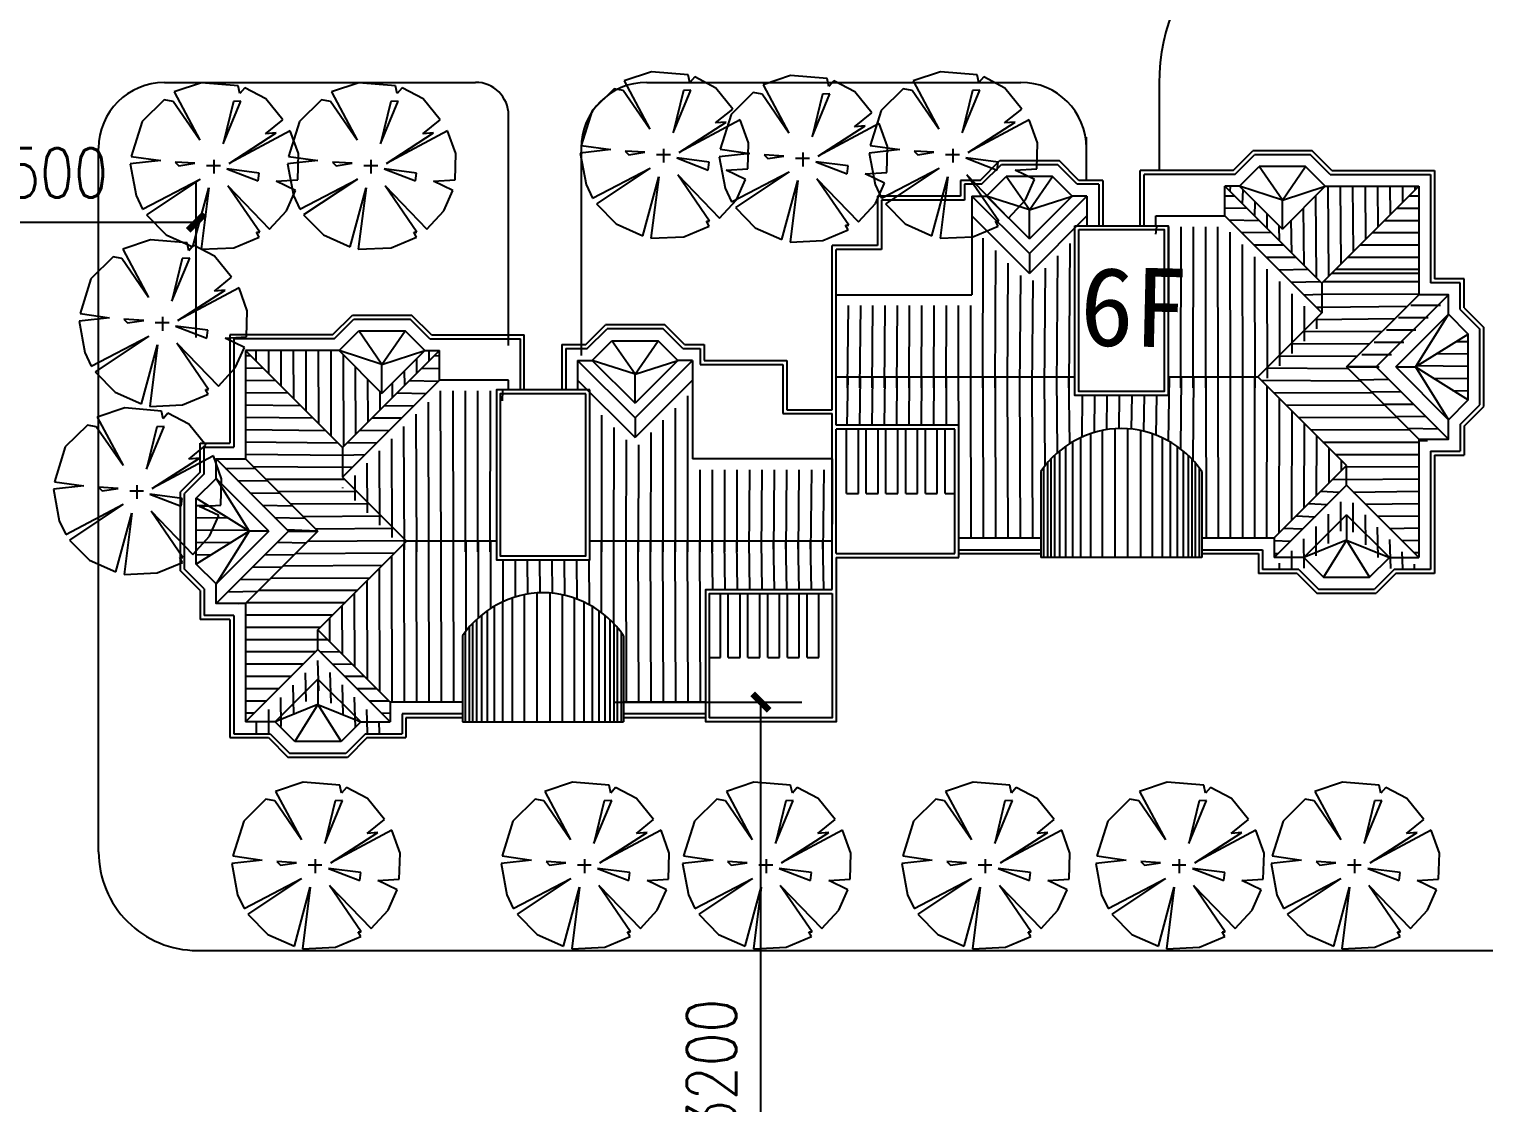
# Model space of a CAD drawing. Extents: x 225694 to 1397201, y -46174 to 794826.
# Drawn here: x 435818 to 480086, y 588944 to 621625 of the extents above; entities that cross this region are included whole.
import ezdxf
from ezdxf.enums import TextEntityAlignment as Align

# ---------------------------------------------------------------- set-up
doc = ezdxf.new("R2010")
doc.units = 0
doc.header["$LTSCALE"] = 0.5
doc.header["$MEASUREMENT"] = 0
for name, color, linetype in [('1', 4, 'Continuous'), ('KJ', 8, 'Continuous'), ('PUB_DIM', 3, 'Continuous'), ('ZJ', 7, 'Continuous'), ('屋顶', 135, 'Continuous'), ('树', 124, 'Continuous'), ('路', 40, 'Continuous')]:
    doc.layers.add(name, color=color, linetype=linetype)
doc.styles.add('DIM_FONT', font='SIMPLEX.shx', dxfattribs={"width": 0.8})
doc.styles.add('等线体', font='')
doc.styles.get('等线体').set_extended_font_data('黑体')
doc.dimstyles.new('DIMN500', dxfattribs={"dimscale": 5, "dimtxt": 300, "dimasz": 100, "dimexe": 250, "dimexo": 300, "dimgap": 150, "dimtad": 1, "dimdec": 0, "dimzin": 0, "dimdsep": 46, "dimtxsty": 'DIM_FONT', "dimcen": 0.09, "dimclrt": 7, "dimazin": 2, "dimtfac": 1, "dimtdec": 0, "dimtix": 1, "dimtmove": 2, "dimatfit": 3, "dimfxl": 1, "dimtolj": 1, "dimtzin": 0, "dimarcsym": 0})
pattern_1 = [(90, (-602076885.0560503, -431117197.8536263), (-375, 5.551115123125783e-14), [])]
pattern_2 = [(180, (-602079885.05605, -431117197.853626), (-5.551115123125783e-14, -375), [])]
pattern_3 = [(180, (-602076885.05605, -431116867.853626), (-5.551115123125783e-14, -375), [])]

# ---------------------------------------------------------------- blocks, each defined once
blk = doc.blocks.new('棕榈')
at = {"layer": '树', "color": 64, "linetype": 'Continuous'}
for p, q in [((-172.0380634261528, 1067.073194705816), (-553.1685424011375, 939.9776280907172)), ((336.1359085405129, 1024.708005834123), (-172.0380634261528, 1067.073194705816)), ((359.956563476444, 916.1472093504053), (336.1359085405129, 1024.708005834123)), ((-688.1522537047713, 831.4168316070281), (-995.1740284346597, 529.5648608961928)), ((-566.4022395877546, 807.5864128666872), (-688.1522537047713, 831.4168316070281)), ((-195.8587183620839, 270.0780790570716), (-566.4022395877546, 807.5864128666872)), ((-553.1685424011375, 939.9776280907172), (-195.8587183620839, 270.0780790570716)), ((127.0434929917392, 219.7694172719275), (373.1902606630902, 812.8820614756478)), ((269.9674226073839, 807.5864128666872), (127.0434929917392, 219.7694172719275)), ((373.1902606630902, 812.8820614756478), (269.9674226073839, 807.5864128666872)), ((426.1250494096166, 995.5819384848219), (359.956563476444, 916.1472093504053)), ((717.2663875154976, 842.0081288249276), (426.1250494096166, 995.5819384848219)), ((952.8261974375346, 550.7474553320353), (717.2663875154976, 842.0081288249276)), ((-995.1740284346597, 529.5648608961928), (-1146.038176362228, 45.01301317618345)), ((714.6196480781655, 357.4562811049182), (952.8261974375346, 550.7474553320353)), ((1056.04903549327, 402.4692942811234), (209.0924155487883, -50.30866178512224)), ((209.0924155487883, -50.30866178512224), (862.8370565684309, 370.6954026273306)), ((862.8370565684309, 370.6954026273306), (714.6196480781655, 357.4562811049182)), ((1169.858831298319, 84.73037774340628), (1056.04903549327, 402.4692942811234)), ((-1146.038176362228, 45.01301317618345), (-738.4403030139802, -10.59129721792124)), ((0, -192.0762816722199), (0, 0)), ((1159.27187354902, -278.0215519704725), (1169.858831298319, 84.73037774340628)), ((-738.4403030139802, -10.59129721792124), (-1159.271873548845, -58.25213469857408)), ((-1159.271873548845, -58.25213469857408), (-1079.869690429099, -495.1431449379088)), ((-537.2881057771738, -31.77389165376371), (-487.0000564679649, -82.08255343890778)), ((-264.6739437325305, -47.66083748065284), (-537.2881057771738, -31.77389165376371)), ((-487.0000564679649, -82.08255343890778), (-264.6739437325305, -47.66083748065284)), ((88.20806569360138, -83.51548518850177), (-103.2228380556771, -83.51548518850177)), ((177.3315423009481, -127.0955666150694), (611.3968100224592, -293.9084977973835)), ((624.6305072091054, -185.3477013136653), (177.3315423009481, -127.0955666150694)), ((611.3968100224592, -293.9084977973835), (624.6305072091054, -185.3477013136653)), ((-989.8805495599954, -683.1386705560653), (-193.2119789247372, -267.4302547525731)), ((-193.2119789247372, -267.4302547525731), (-936.9457608134398, -762.5733996904819)), ((-293.7880775431404, -1204.760058538799), (-73.24303998325195, -388.0152802034281)), ((-73.24303998325195, -388.0152802034281), (-179.9782817381201, -1239.181774497061)), ((632.5707255210582, -1003.525411398252), (193.2119789248682, -362.7519297138497)), ((193.2119789248682, -362.7519297138497), (770.2011762620386, -961.1602225265597)), ((862.8370565684309, -296.5563221018529), (1159.27187354902, -278.0215519704725)), ((1130.15773973841, -423.6518887169223), (862.8370565684309, -296.5563221018529)), ((-1079.869690429099, -495.1431449379088), (-989.8805495599954, -683.1386705560653)), ((1003.114246746743, -706.969089296399), (1130.15773973841, -423.6518887169223)), ((-936.9457608134398, -762.5733996904819), (-661.6848593314935, -1040.594951660983)), ((770.2011762620386, -961.1602225265597), (1003.114246746743, -706.969089296399)), ((627.277246646423, -1072.368843314747), (590.2228945238166, -1003.525411398252)), ((590.2228945238166, -1003.525411398252), (632.5707255210582, -1003.525411398252)), ((-661.6848593314935, -1040.594951660983), (-293.7880775431404, -1204.760058538799)), ((275.2609014820046, -1217.999180061219), (627.277246646423, -1072.368843314747)), ((-179.9782817381201, -1239.181774497061), (275.2609014820046, -1217.999180061219))]:
    blk.add_line(p, q, dxfattribs=at)
blk = doc.blocks.new('_ArchTick')
at = {"color": 0, "linetype": 'ByBlock'}
blk.add_lwpolyline([(-0.5, -0.5, 0.4, 0.4, 0), (0.5, 0.5, 0.4, 0.4, 0)], format="xyseb", dxfattribs=at)
blk = doc.blocks.new('*U88')
at = {"color": 0, "lineweight": -2}
for p, q in [((453600.8668120744, 601140.9472295046), (459334.5726225361, 601140.9472295046)), ((458084.5726225361, 577940.9472295046), (458084.5726225361, 601140.9472295046)), ((458084.5726225361, 577940.9472295046), (458084.5726225361, 601140.9472295046)), ((453600.8668120744, 577940.9472295046), (459334.5726225361, 577940.9472295046))]:
    blk.add_line(p, q, dxfattribs=at)
at = {"layer": 'DEFPOINTS', "color": 0}
for p in [(452100.8668120744, 601140.9472295046), (452100.8668120744, 577940.9472295046)]:
    blk.add_point(p, dxfattribs=at)
at = {"color": 0, "lineweight": -2, "xscale": 500, "yscale": 500, "zscale": 500}
for p, rotation in [((458084.5726225361, 601140.9472295046), 90), ((458084.5726225361, 577940.9472295046), 270)]:
    blk.add_blockref('_ArchTick', p, dxfattribs=dict(at, rotation=rotation))
at = {"color": 7, "insert": (456584.5726225361, 589540.9472295046), "char_height": 1500, "width": 1e-09, "attachment_point": 5, "rotation": 90, "style": 'DIM_FONT'}
blk.add_mtext('\\A1;23200', dxfattribs=at)
blk = doc.blocks.new('*U100')
at = {"color": 0, "lineweight": -2}
for p, q in [((430375.0487759029, 612238.3782737639), (430375.0487759029, 616998.9438938848)), ((440905.9976617098, 612238.3782737639), (440905.9976617098, 616998.9438938848)), ((430375.0487759029, 615748.9438938848), (440905.9976617098, 615748.9438938848)), ((430375.0487759029, 615748.9438938848), (440905.9976617098, 615748.9438938848))]:
    blk.add_line(p, q, dxfattribs=at)
at = {"layer": 'DEFPOINTS', "color": 0}
for p in [(430375.0487759029, 610738.3782737639), (440905.9976617098, 610738.3782737639)]:
    blk.add_point(p, dxfattribs=at)
at = {"color": 0, "lineweight": -2, "xscale": 500, "yscale": 500, "zscale": 500, "rotation": 180}
blk.add_blockref('_ArchTick', (430375.0487759029, 615748.9438938848), dxfattribs=at)
at = {"color": 0, "lineweight": -2, "xscale": 500, "yscale": 500, "zscale": 500}
blk.add_blockref('_ArchTick', (440905.9976617098, 615748.9438938848), dxfattribs=at)
at = {"color": 7, "insert": (435640.5232188064, 617248.9438938848), "char_height": 1500, "width": 1e-09, "attachment_point": 5, "style": 'DIM_FONT'}
blk.add_mtext('10500', dxfattribs=at)

msp = doc.modelspace()

# ---------------------------------------------------------------- hatches: boundary and pattern name
at = {"layer": '1'}
h = msp.add_hatch(dxfattribs=at)
h.set_pattern_fill('LINE', scale=150000, style=0)
h.set_pattern_definition([(0, (-602657814.9801215, -431217065.2515271), (0, 18750), [])])
h.paths.add_polyline_path([(475905.9977232218, 611340.9472484589), (478105.9977111816, 613540.9472364187), (478105.9977111816, 616652.4937000275), (477908.347386241, 616643.2968934774), (475155.9977165461, 613890.9472238421), (475155.9977165461, 612990.947239399), (473205.9976531267, 611040.9472340941), (475905.9977231026, 608340.9472221732), (475905.9977231026, 607740.9472520351), (478105.9977111816, 605540.9472637773), (478105.9977111816, 609140.9472603202)])
h.paths.add_polyline_path([(445355.9976980686, 607990.9472346902), (445355.9976980686, 608890.947219193), (442405.9977035522, 611840.9472138286), (442405.9977035522, 608540.94723171), (444605.9976915121, 606340.9472436905), (442405.9977035522, 604140.9472556114), (442405.9977035522, 600540.9472591877), (444605.9976916313, 602740.947247386), (444605.9976916313, 603340.9472177029), (447305.9976452589, 606040.947229445)])
h.paths.add_polyline_path([(471606.8944460154, 612777.7650105953), (477985.00149405, 612636.9631054997), (478062.6595054865, 616154.7500959039), (471684.5524574518, 616295.5520009995)], flags=9)
at = {"layer": 'KJ'}
h = msp.add_hatch(dxfattribs=at)
h.set_pattern_fill('ANSI31', scale=3000, angle=45, style=0)
h.set_pattern_definition([(90, (-602079885.0560504, -431117197.8536263), (-375, 5.551115123125783e-14), [])])
h.paths.add_polyline_path([(472205.9977219297, 616840.9472185351), (475155.9977165283, 613890.9472239368), (478105.9977111265, 616840.9472185349), (475259.5510079383, 616840.9472185349), (473955.9976595312, 615537.3938701279), (472652.444311124, 616840.947218535)])
h.paths.add_polyline_path([(442405.9977034897, 611840.9472138784), (445355.9976980881, 608890.9472192801), (448305.9976926865, 611840.9472138784), (447859.5511034922, 611840.9472138784), (446555.9976386697, 610537.3938654712), (445252.4442902625, 611840.9472138784)])
h = msp.add_hatch(dxfattribs=at)
h.set_pattern_fill('ANSI31', scale=3000, angle=135, style=0)
h.set_pattern_definition(pattern_2)
h.paths.add_polyline_path([(473205.997653012, 611040.9472340881), (475905.9977230475, 608340.9472222603), (475905.9977230475, 607740.9472519696), (478105.9977111265, 605540.9472638904), (478105.9977111266, 609140.9472602583), (475905.9977230475, 611340.9472483373), (478105.9977111266, 613540.9472364164), (478105.9977111266, 616840.947218535), (475155.9977165282, 613890.9472239367), (475155.9977165282, 612990.9472393966)])
h.paths.add_polyline_path([(444605.9976915689, 606340.9472436807), (442405.9977034897, 604140.9472556016), (442405.9977034897, 600540.9472592338), (444605.9976915687, 602740.9472473128), (444605.9976915689, 603340.9472176036), (447305.997645189, 606040.9472294316), (445355.9976980881, 607990.9472347399), (445355.997698088, 608890.9472192802), (442405.9977034897, 611840.9472138783), (442405.9977034898, 608540.9472317598)])
h.paths.add_polyline_path([(466568.2482140837, 611417.0426883227), (471224.7408197368, 611314.24682349), (471303.2966116396, 614872.7018714782), (466646.8040059863, 614975.4977363109)], flags=9)
h = msp.add_hatch(dxfattribs=at)
h.set_pattern_fill('ANSI31', scale=3000, angle=135, style=0)
h.set_pattern_definition(pattern_2)
h.paths.add_polyline_path([(445355.9976980881, 608890.9472192801), (445355.9976980881, 607990.94723474), (448305.9976926864, 610940.9472293383), (448305.9976926864, 611840.9472138784)])
h.paths.add_polyline_path([(472205.9977219299, 615940.947233995), (475155.9977165282, 612990.9472393966), (475155.9977165282, 613890.9472239367), (472205.9977219299, 616840.947218535)])
h = msp.add_hatch(dxfattribs=at)
h.set_pattern_fill('ANSI31', scale=3000, angle=45, style=0)
h.set_pattern_definition(pattern_1)
h.paths.add_polyline_path([(470475.9977141619, 610710.9472340882), (473205.9976530119, 610710.947234088), (475155.9977165282, 612660.9472393966), (472205.9977219299, 615610.947233995), (470105.9976803929, 615610.947233995), (470105.9976803929, 615310.9472844005), (470475.9977141619, 615310.9472844005)])
h.paths.add_polyline_path([(464505.997647238, 613210.9472364164), (460375.9976315171, 613210.9472364163), (460375.9976315171, 610710.9472340881), (467635.9976807833, 610710.9472340881), (467635.9976807833, 615240.9472636154), (466255.9977012546, 613860.947238186), (464505.9976472378, 615610.9472339951)])
h.paths.add_polyline_path([(454255.9977133619, 608860.9472335293), (452875.99769032, 610240.9472106702), (452875.99769032, 605710.9472294314), (460255.9976491006, 605710.9472294315), (460255.9976491004, 608210.9472317598), (456005.9976509632, 608210.9472317598), (456005.9976509633, 610610.9472293385)])
h.paths.add_polyline_path([(450035.9976569414, 610310.9472844005), (450405.9976178081, 610310.9472844005), (450405.9976178081, 610610.9472293383), (448305.9976926865, 610610.9472293383), (445355.9976980881, 607660.9472347399), (447305.9976451889, 605710.9472294315), (450035.9976569414, 605710.9472294315)])
h = msp.add_hatch(dxfattribs=at)
h.set_pattern_fill('ANSI31', scale=3000, angle=135, style=0)
h.set_pattern_definition([(0, (602997438.8550717, -431111909.0527515), (9.58841296291868e-15, -375), [])])
h.paths.add_polyline_path([(478147.8012874126, 613499.7480754256), (479047.8012719154, 613499.748075366), (476847.8013148308, 611299.7481181622), (475947.8013302088, 611299.7481181026)])
h.paths.add_polyline_path([(475947.8013300896, 611299.7481181026), (476847.8013147116, 611299.7481181026), (479047.8013335466, 609099.7480992079), (478147.8013490438, 609099.7480992079)])
h = msp.add_hatch(dxfattribs=at)
h.set_pattern_fill('ANSI31', scale=3000, angle=135, style=0)
h.set_pattern_definition([(0, (602997397.0514209, -431111875.6317787), (9.58841296291868e-15, -375), [])])
h.paths.add_polyline_path([(478002.45182693, 611333.1690911055), (479605.9977093935, 612336.7225016356), (479605.9977093935, 610329.6156808734)])
h = msp.add_hatch(dxfattribs=at)
h.set_pattern_fill('ANSI31', scale=3000, angle=45, style=0)
h.set_pattern_definition([(90, (-602079885.0560504, -431116867.8536263), (-375, 5.551115123125783e-14), [])])
h.paths.add_polyline_path([(446805.9976796479, 601140.9472295246), (449008.9201579662, 601140.9472295246), (449008.9201579661, 603164.1128755313), (449008.9193901977, 603164.11175758, -0.2441859300740021), (451458.9201288159, 604470.9472545809), (451458.9200609642, 604470.9472553282, -0.244185816777385), (453908.9200996653, 603164.1128755312), (453908.9200996653, 601140.9472295246), (456405.9976617097, 601140.9472295247), (456405.9976617098, 604570.9472319484), (460255.9976491005, 604570.9472319483), (460255.9976491005, 606040.9472294315), (452875.99769032, 606040.9472294314), (452875.99769032, 605470.9472677112), (450035.9976569414, 605470.9472677113), (450035.9976569414, 606040.9472294315), (447305.9976451889, 606040.9472294315), (444605.9976915687, 603340.9472176036)])
h.paths.add_polyline_path([(460375.9976315171, 609570.9472166537), (464105.9976282389, 609570.9472166537), (464105.997628239, 606140.9472341813), (466603.0751985357, 606140.9472341812), (466603.0751985357, 608164.1128801879), (466603.0744307673, 608164.1117622366, -0.2441859300740021), (469053.0751693855, 609470.9472592375), (469053.0751015338, 609470.9472599848, -0.2441858348611248), (471503.0752566502, 608164.1127106751), (471503.0752566502, 606140.9472341812), (473705.9976185531, 606140.9472341813), (475905.9977230474, 608340.9472222603), (473205.9976530122, 611040.9472340881), (470475.9977141619, 611040.9472340881), (470475.9977141619, 610470.9472677112), (467635.9976807832, 610470.9472677112), (467635.9976807832, 611040.9472340881), (460375.9976315171, 611040.9472340881)])
h = msp.add_hatch(dxfattribs=at)
h.set_pattern_fill('ANSI31', scale=3000, angle=135, style=0)
h.set_pattern_definition(pattern_3)
h.paths.add_polyline_path([(442405.9977342955, 608540.9472009541), (441505.9977497555, 608540.947200954), (443705.9977070286, 606340.9472436808), (444605.9976915688, 606340.9472436807)])
h.paths.add_polyline_path([(444605.9976915687, 606340.9472436808), (443705.9977070288, 606340.9472436806), (441505.997688144, 604140.9472247959), (442405.997672684, 604140.9472247959)])
h = msp.add_hatch(dxfattribs=at)
h.set_pattern_fill('ANSI31', scale=3000, angle=135, style=0)
h.set_pattern_definition(pattern_2)
h.paths.add_polyline_path([(473705.9976185531, 606140.9472341812), (473705.9976185531, 605540.9472638904), (475905.9977230474, 607740.9472519694), (475905.9977230475, 608340.9472222603)])
h.paths.add_polyline_path([(444605.9976915688, 602740.9472473129), (446805.9976796478, 600540.9472592339), (446805.9976796479, 601140.9472295245), (444605.9976915687, 603340.9472176037)])
h = msp.add_hatch(dxfattribs=at)
h.set_pattern_fill('ANSI31', scale=3000, angle=45, style=0)
h.set_pattern_definition(pattern_1)
h.paths.add_polyline_path([(475905.9977230475, 606514.5006122974), (477209.5510714546, 605210.9472638904), (478105.9977111267, 605210.9472638905), (475905.9977230475, 607410.9472519694), (473705.997618553, 605210.9472638904), (474602.444258225, 605210.9472638903)])
h.paths.add_polyline_path([(442405.9977034897, 600210.9472592338), (443302.4442267463, 600210.9472592337), (444605.9976915687, 601514.5006076408), (445909.5510399758, 600210.9472592338), (446805.9976796479, 600210.9472592338), (444605.9976915689, 602410.9472473129)])
h = msp.add_hatch(dxfattribs=at)
h.set_pattern_fill('ANSI31', scale=3000, angle=135, style=0)
h.set_pattern_definition(pattern_3)
h.paths.add_polyline_path([(442509.5435443193, 606340.9472436807), (440905.9976928666, 607344.5006345345), (440905.9976617097, 607344.5006033777), (440905.9976617098, 605337.3938333278)])

# ---------------------------------------------------------------- linework, layer by layer
at = {"layer": 'KJ', "color": 7, "linetype": 'Continuous'}
for p, q in [((460691.7261124448, 607495.9472490638), (460691.7261124448, 609450.9472342371)), ((461051.72617611, 607495.9472490638), (461051.72617611, 609450.9472342371)), ((461291.7261409432, 607495.9472490638), (461291.7261409432, 609450.9472342371)), ((461651.7260881931, 607495.9472490638), (461651.7260881931, 609450.9472342371)), ((461891.7261694417, 607495.9472490638), (461891.7261694417, 609450.9472342371)), ((462251.7261166916, 607495.9472490638), (462251.7261166916, 609450.9472342371)), ((462491.7261979402, 607495.9472490638), (462491.7261979402, 609450.9472342371)), ((462851.7261451901, 607495.9472490638), (462851.7261451901, 609450.9472342371)), ((463091.7261100233, 607495.9472490638), (463091.7261100233, 609450.9472342371)), ((463451.7261736885, 607495.9472490638), (463451.7261736885, 609450.9472342371)), ((463691.7261385218, 607495.9472490638), (463691.7261385218, 609450.9472342371)), ((467813.0752152622, 609188.8522233977), (467813.0752152622, 605540.9472638904)), ((468113.0751713038, 609309.6032010554), (468113.0751713038, 605540.9472638904)), ((468473.075234969, 609408.0634967587), (468473.075234969, 605540.9472638904)), ((468853.0752180935, 609462.8515740088), (468853.0752180935, 605540.9472638904)), ((469243.0751609475, 609462.8515740088), (469243.0751609475, 605540.9472638904)), ((469633.0752202169, 609408.0634967587), (469633.0752202169, 605540.9472638904)), ((469993.0751674668, 609309.6032010554), (469993.0751674668, 605540.9472638904)), ((470293.0752399237, 609188.8522233977), (470293.0752399237, 605540.9472638904)), ((467173.07523143, 608785.5911784037), (467173.07523143, 605540.9472638904)), ((467353.0752050549, 608934.6448162734), (467353.0752050549, 605540.9472638904)), ((467563.0751742841, 609057.6669404446), (467563.0751742841, 605540.9472638904)), ((470543.0751644865, 609057.6669404446), (470543.0751644865, 605540.9472638904)), ((470753.075250131, 608934.6448162734), (470753.075250131, 605540.9472638904)), ((470933.0752237559, 608785.5911784037), (470933.0752237559, 605540.9472638904)), ((460265.8740921736, 606554.7562640323), (460265.8740921736, 608540.9472317598)), ((466683.0752256186, 608275.1122622914), (466683.0752256186, 605540.9472638904)), ((466803.0752080352, 608423.829110635), (466803.0752080352, 605540.9472638904)), ((466903.0751545773, 608534.3637124798), (466903.0751545773, 605540.9472638904)), ((467023.0752534092, 608653.6841204553), (467023.0752534092, 605540.9472638904)), ((471083.0752017767, 608653.6841204553), (471083.0752017767, 605540.9472638904)), ((471203.0751841933, 608534.3637124798), (471203.0751841933, 605540.9472638904)), ((471303.0752471507, 608423.829110635), (471303.0752471507, 605540.9472638904)), ((471423.0752295674, 608275.1122622914), (471423.0752295674, 605540.9472638904)), ((460691.7261124448, 607495.9472490638), (461051.72617611, 607495.9472490638)), ((461291.7261409432, 607495.9472490638), (461651.7260881931, 607495.9472490638)), ((461891.7261694417, 607495.9472490638), (462251.7261166916, 607495.9472490638)), ((462491.7261979402, 607495.9472490638), (462851.7261451901, 607495.9472490638)), ((463091.7261100233, 607495.9472490638), (463451.7261736885, 607495.9472490638)), ((463691.7261385218, 607495.9472490638), (463985.9976458222, 607495.9472490638)), ((450518.9201307342, 604309.6031963988), (450518.9201307342, 600540.9472592338)), ((450878.9201943994, 604408.0635503097), (450878.9201943994, 600540.9472592338)), ((451268.9201372535, 604462.8515693522), (451268.9201372535, 600540.9472592338)), ((451658.9201965228, 604462.8515693522), (451658.9201965228, 600540.9472592338)), ((452038.9201796473, 604408.0635503097), (452038.9201796473, 600540.9472592338)), ((452398.9201268972, 604309.6031963988), (452398.9201268972, 600540.9472592338)), ((456851.726093036, 602495.9472444071), (456851.726093036, 604450.9472295805)), ((457091.7261742846, 602495.9472444071), (457091.7261742846, 604450.9472295805)), ((457451.7261215345, 602495.9472444071), (457451.7261215345, 604450.9472295805)), ((457691.7260863677, 602495.9472444071), (457691.7260863677, 604450.9472295805)), ((458051.7261500329, 602495.9472444071), (458051.7261500329, 604450.9472295805)), ((458291.7261148662, 602495.9472444071), (458291.7261148662, 604450.9472295805)), ((458651.7261785314, 602495.9472444071), (458651.7261785314, 604450.9472295805)), ((458891.7261433647, 602495.9472444071), (458891.7261433647, 604450.9472295805)), ((459251.7260906146, 602495.9472444071), (459251.7260906146, 604450.9472295805)), ((459491.7261718631, 602495.9472444071), (459491.7261718631, 604450.9472295805)), ((459851.726119113, 602495.9472444071), (459851.726119113, 604450.9472295805)), ((449758.9201644853, 603934.6448116167), (449758.9201644853, 600540.9472592338)), ((449968.9201337144, 604057.666935788), (449968.9201337144, 600540.9472592338)), ((450218.9201746926, 604188.8522187411), (450218.9201746926, 600540.9472592338)), ((452698.9201993541, 604188.8522187411), (452698.9201993541, 600540.9472592338)), ((452948.9201239169, 604057.666935788), (452948.9201239169, 600540.9472592338)), ((453158.920093146, 603934.6448116167), (453158.920093146, 600540.9472592338)), ((449208.9201674656, 603423.8291059784), (449208.9201674656, 600540.9472592338)), ((449308.9201140077, 603534.3637078232), (449308.9201140077, 600540.9472592338)), ((449428.9200964243, 603653.6841157987), (449428.9200964243, 600540.9472592338)), ((449578.9201908604, 603785.5911737471), (449578.9201908604, 600540.9472592338)), ((453338.9201831863, 603785.5911737471), (453338.9201831863, 600540.9472592338)), ((453488.9201612071, 603653.6841157987), (453488.9201612071, 600540.9472592338)), ((453608.9201436237, 603534.3637078232), (453608.9201436237, 600540.9472592338)), ((453708.9200901658, 603423.8291059784), (453708.9200901658, 600540.9472592338)), ((449088.9201850489, 603275.1122576348), (449088.9201850489, 600540.9472592338)), ((453828.9201889978, 603275.1122576348), (453828.9201889978, 600540.9472592338)), ((456525.9976523787, 602495.9472444071), (456851.726093036, 602495.9472444071)), ((457091.7261742846, 602495.9472444071), (457451.7261215345, 602495.9472444071)), ((457691.7260863677, 602495.9472444071), (458051.7261500329, 602495.9472444071)), ((458291.7261148662, 602495.9472444071), (458651.7261785314, 602495.9472444071)), ((458891.7261433647, 602495.9472444071), (459251.7260906146, 602495.9472444071)), ((459491.7261718631, 602495.9472444071), (459851.726119113, 602495.9472444071))]:
    msp.add_line(p, q, dxfattribs=at)
at = {"layer": '屋顶', "color": 7}
for p, q in [((464753.6217679129, 617020.9472503676), (465353.6217964113, 617620.9472206584)), ((465353.6217964113, 617620.9472206584), (467158.3736060978, 617620.9472206584)), ((467758.3735181809, 617020.9472503676), (467158.3736060978, 617620.9472206584)), ((472453.6217261896, 617320.9472646168), (473053.6217546881, 617920.9472349077)), ((472503.3273433194, 617200.9472239926), (473103.3273718179, 617800.947252491)), ((474858.3735643745, 617920.9472349077), (473053.6217546881, 617920.9472349077)), ((474808.6679472447, 617800.947252491), (473103.3273718179, 617800.947252491)), ((475408.6679757432, 617200.9472239926), (474808.6679472447, 617800.947252491)), ((475458.373592873, 617320.9472646168), (474858.3735643745, 617920.9472349077)), ((464803.3273850427, 616900.9472097433), (465403.3274135411, 617500.9472382418)), ((464952.4442364321, 616540.9472624934), (465552.4442649306, 617140.9472327842)), ((465403.3274135411, 617500.9472382418), (467108.667988968, 617500.9472382418)), ((466255.9977012546, 616119.6138447314), (465552.4442649306, 617140.9472327842)), ((466959.5510211632, 617140.9472327842), (465552.4442649306, 617140.9472327842)), ((466255.9977012546, 616119.6138447314), (466959.5510211632, 617140.9472327842)), ((467559.5510496617, 616540.9472624934), (466959.5510211632, 617140.9472327842)), ((467708.6679010511, 616900.9472097433), (467108.667988968, 617500.9472382418)), ((469625.9976343111, 615640.9472197457), (469625.9976343111, 617320.9472646168)), ((472453.6217261896, 617320.9472646168), (469625.9976343111, 617320.9472646168)), ((469745.9976167277, 615640.9472197457), (469745.9976167277, 617200.9472239926)), ((472503.3273433194, 617200.9472239926), (469745.9976167277, 617200.9472239926)), ((472652.4443111242, 616840.947218535), (473252.4442232073, 617440.9472470335)), ((473955.9976595313, 616419.6138007729), (473252.4442232073, 617440.9472470335)), ((474659.5510958553, 617440.9472470335), (473252.4442232073, 617440.9472470335)), ((473955.9976595313, 616419.6138007729), (474659.5510958553, 617440.9472470335)), ((475259.5510079385, 616840.947218535), (474659.5510958553, 617440.9472470335)), ((475408.6679757432, 617200.9472239926), (478465.9976583765, 617200.9472239926)), ((475458.373592873, 617320.9472646168), (478585.9976407931, 617320.9472646168)), ((478465.9976583765, 617200.9472239926), (478465.9976583765, 613900.947241874)), ((478585.9976407931, 617320.9472646168), (478585.9976407931, 614020.9472242906)), ((464155.9976597176, 617020.9472503676), (464155.9976597176, 616540.9472624934)), ((464155.9976597176, 617020.9472503676), (464155.9976597176, 616540.9472624934)), ((464753.6217679129, 617020.9472503676), (464155.9976597176, 617020.9472503676)), ((464275.9976421342, 616900.9472097433), (464275.9976421342, 616420.9472218691)), ((464275.9976421342, 616900.9472097433), (464275.9976421342, 616420.9472218691)), ((464803.3273850427, 616900.9472097433), (464275.9976421342, 616900.9472097433)), ((468365.9977025212, 616900.9472097433), (467708.6679010511, 616900.9472097433)), ((468485.9976849378, 617020.9472503676), (467758.3735181809, 617020.9472503676)), ((468365.9977025212, 616900.9472097433), (468365.9977025212, 615640.9472197457)), ((468485.9976849378, 617020.9472503676), (468485.9976849378, 615640.9472197457)), ((472205.9977219299, 616840.947218535), (475155.9977165282, 613890.9472239367)), ((472652.4443111242, 616840.947218535), (472205.9977219299, 616840.947218535)), ((472205.9977219299, 615940.947233995), (472205.9977219299, 616840.947218535)), ((472652.4443111242, 616840.947218535), (473955.9976595313, 615537.3938701279)), ((473955.9976595313, 616419.6138007729), (472652.4443111242, 616840.947218535)), ((475259.5510079385, 616840.947218535), (473955.9976595313, 615537.3938701279)), ((473955.9976595313, 616419.6138007729), (475259.5510079385, 616840.947218535)), ((478105.9977111266, 616840.947218535), (475155.9977165282, 613890.9472239367)), ((475259.5510079385, 616840.947218535), (478105.9977111266, 616840.947218535)), ((478105.9977111266, 616840.947218535), (478105.9977111266, 613540.9472364164)), ((464155.9976597176, 616540.9472624934), (461635.9976797224, 616540.9472624934)), ((461635.9976797224, 616540.9472624934), (461635.9976797224, 615040.9472494549)), ((464275.9976421342, 616420.9472218691), (461755.997662139, 616420.9472218691)), ((461755.997662139, 616420.9472218691), (461755.997662139, 614920.9472088306)), ((464505.9976472378, 616540.9472624934), (464505.9976472378, 613540.9472364164)), ((464505.9976472378, 616540.9472624934), (464952.4442364321, 616540.9472624934)), ((464505.9976472378, 616540.9472624934), (466255.9977012546, 614790.9472084767)), ((466255.9977012546, 616119.6138447314), (464952.4442364321, 616540.9472624934)), ((464952.4442364321, 616540.9472624934), (466255.9977012546, 615237.3938558786)), ((466255.9977012546, 616119.6138447314), (467559.5510496617, 616540.9472624934)), ((467559.5510496617, 616540.9472624934), (466255.9977012546, 615237.3938558786)), ((468005.9976388559, 616540.9472624934), (466255.9977012546, 614790.9472084767)), ((468005.9976388559, 616540.9472624934), (467559.5510496617, 616540.9472624934)), ((468005.9976388559, 616540.9472624934), (468005.9976388559, 615640.9472197457)), ((473955.9976595313, 615537.3938701279), (473955.9976595313, 616419.6138007729)), ((464505.9976472378, 615940.947233995), (466255.9977012546, 614190.9472381859)), ((466255.9977012546, 615237.3938558786), (466255.9977012546, 616119.6138447314)), ((468005.9976388559, 615940.947233995), (466255.9977012546, 614190.9472381859)), ((470105.9976803929, 615940.947233995), (472205.9977219299, 615940.947233995)), ((470105.9976803929, 615640.9472197457), (470105.9976803929, 615940.947233995)), ((472205.9977219299, 615940.947233995), (475155.9977165282, 612990.9472393966)), ((460255.9976491005, 610040.9472447983), (460255.9976491005, 615040.9472494549)), ((461635.9976797224, 615040.9472494549), (460255.9976491005, 615040.9472494549)), ((460375.9976315171, 609570.9472166537), (460375.9976315171, 614920.9472088306)), ((461755.997662139, 614920.9472088306), (460375.9976315171, 614920.9472088306)), ((466255.9977012546, 614790.9472084767), (466255.9977012546, 614190.9472381859)), ((479485.9976253331, 614020.9472242906), (478585.9976407931, 614020.9472242906)), ((479485.9976253331, 613143.3231377206), (479485.9976253331, 614020.9472242906)), ((475155.9977165282, 613890.9472239367), (475155.9977165282, 612990.9472393966)), ((479365.9976429165, 613900.947241874), (478465.9976583765, 613900.947241874)), ((479365.9976429165, 613093.6175205908), (479365.9976429165, 613900.947241874)), ((460375.9976315171, 613540.9472364164), (464505.9976472378, 613540.9472364164)), ((475905.9977230475, 611340.9472483373), (478105.9977111266, 613540.9472364164)), ((476805.9977075876, 611340.9472483373), (479005.9976956666, 613540.9472364164)), ((479485.9976253331, 613143.3231377206), (480085.9976538316, 612543.3231092221)), ((445053.6218217433, 612320.9472599602), (445653.6217338265, 612920.947230251)), ((445103.3274388731, 612200.9472193359), (445703.3273509563, 612800.9472478344)), ((445653.6217338265, 612920.947230251), (447458.3735435129, 612920.947230251)), ((445703.3273509563, 612800.9472478344), (447408.6679263831, 612800.9472478344)), ((448008.6679548816, 612200.9472193359), (447408.6679263831, 612800.9472478344)), ((448058.3735720114, 612320.9472599602), (447458.3735435129, 612920.947230251)), ((475155.9977165282, 612990.9472393966), (473205.997653012, 611040.9472340881)), ((477402.4442748026, 611340.9472483373), (479005.9976956666, 612944.5006109937)), ((479005.9976956666, 612944.5006109937), (478002.4517538816, 611340.9472483373)), ((479365.9976429165, 613093.6175205908), (479965.997671415, 612493.6174920923)), ((445053.6218217433, 612320.9472599602), (441925.9976574079, 612320.9472599602)), ((441925.9976574079, 612320.9472599602), (441925.9976574079, 609020.947219634)), ((445252.4442902625, 611840.9472138784), (445852.444318761, 612440.9472423769)), ((446555.9976386697, 611419.6137961163), (445852.444318761, 612440.9472423769)), ((445852.444318761, 612440.9472423769), (447259.5510749937, 612440.9472423769)), ((446555.9976386697, 611419.6137961163), (447259.5510749937, 612440.9472423769)), ((447859.5511034922, 611840.9472138784), (447259.5510749937, 612440.9472423769)), ((448058.3735720114, 612320.9472599602), (450885.9976638899, 612320.9472599602)), ((450885.9976638899, 610640.9472150891), (450885.9976638899, 612320.9472599602)), ((452753.6217800201, 612020.947245711), (453353.6218085185, 612620.9472160018)), ((452803.3273971499, 611900.9472632944), (453403.3274256483, 612500.9472335852)), ((455158.373618205, 612620.9472160018), (453353.6218085185, 612620.9472160018)), ((455108.6680010752, 612500.9472335852), (453403.3274256483, 612500.9472335852)), ((455708.6679131583, 611900.9472632944), (455108.6680010752, 612500.9472335852)), ((455758.3735302881, 612020.947245711), (455158.373618205, 612620.9472160018)), ((478002.4517538816, 611340.9472483373), (479605.9977241651, 612344.5006407029)), ((479965.997671415, 610188.2769463747), (479965.997671415, 612493.6174920923)), ((480085.9976538316, 610138.5713292449), (480085.9976538316, 612543.3231092221)), ((445103.3274388731, 612200.9472193359), (442045.9976398245, 612200.9472193359)), ((442045.9976398245, 612200.9472193359), (442045.9976398245, 608900.9472372173)), ((442405.9977034897, 611840.9472138784), (445355.9976980881, 608890.9472192801)), ((442405.9977034897, 611840.9472138784), (442405.9977034897, 608540.9472317598)), ((445252.4442902625, 611840.9472138784), (442405.9977034897, 611840.9472138784)), ((446555.9976386697, 611419.6137961163), (445252.4442902625, 611840.9472138784)), ((445252.4442902625, 611840.9472138784), (446555.9976386697, 610537.3938654712)), ((448305.9976926864, 611840.9472138784), (445355.9976980881, 608890.9472192801)), ((446555.9976386697, 611419.6137961163), (447859.5511034922, 611840.9472138784)), ((447859.5511034922, 611840.9472138784), (446555.9976386697, 610537.3938654712)), ((447859.5511034922, 611840.9472138784), (448305.9976926864, 611840.9472138784)), ((448008.6679548816, 612200.9472193359), (450765.9976814733, 612200.9472193359)), ((448305.9976926864, 610940.9472293383), (448305.9976926864, 611840.9472138784)), ((450765.9976814733, 610640.9472150891), (450765.9976814733, 612200.9472193359)), ((452025.9976132632, 612020.947245711), (452025.9976132632, 610640.9472150891)), ((452025.9976132632, 612020.947245711), (452753.6217800201, 612020.947245711)), ((452145.9977120952, 611900.9472632944), (452145.9977120952, 610640.9472150891)), ((452145.9977120952, 611900.9472632944), (452803.3273971499, 611900.9472632944)), ((452952.4442485393, 611540.9472578368), (453552.4442770377, 612140.9472281276)), ((454255.9977133618, 611119.6138400747), (453552.4442770377, 612140.9472281276)), ((453552.4442770377, 612140.9472281276), (454959.5510332704, 612140.9472281276)), ((454255.9977133618, 611119.6138400747), (454959.5510332704, 612140.9472281276)), ((455559.5510617689, 611540.9472578368), (454959.5510332704, 612140.9472281276)), ((455708.6679131583, 611900.9472632944), (456235.9976560668, 611900.9472632944)), ((455758.3735302881, 612020.947245711), (456355.9976384834, 612020.947245711)), ((456235.9976560668, 611900.9472632944), (456235.9976560668, 611420.9472172125)), ((456235.9976560668, 611900.9472632944), (456235.9976560668, 611420.9472172125)), ((456355.9976384834, 612020.947245711), (456355.9976384834, 611540.9472578368)), ((456355.9976384834, 612020.947245711), (456355.9976384834, 611540.9472578368)), ((446555.9976386697, 610537.3938654712), (446555.9976386697, 611419.6137961163)), ((452505.997659345, 611540.9472578368), (452505.997659345, 610640.9472150891)), ((452505.997659345, 611540.9472578368), (452952.4442485393, 611540.9472578368)), ((452505.997659345, 611540.9472578368), (454255.9977133618, 609790.9472620278)), ((452952.4442485393, 611540.9472578368), (454255.9977133618, 610237.393851222)), ((454255.9977133618, 611119.6138400747), (452952.4442485393, 611540.9472578368)), ((455559.5510617689, 611540.9472578368), (454255.9977133618, 610237.393851222)), ((454255.9977133618, 611119.6138400747), (455559.5510617689, 611540.9472578368)), ((456005.9976509631, 611540.9472578368), (454255.9977133618, 609790.9472620278)), ((456005.9976509631, 611540.9472578368), (455559.5510617689, 611540.9472578368)), ((456005.9976509631, 611540.9472578368), (456005.9976509631, 608540.9472317598)), ((456235.9976560668, 611420.9472172125), (458755.997636062, 611420.9472172125)), ((456355.9976384834, 611540.9472578368), (458875.9976184786, 611540.9472578368)), ((458755.997636062, 611420.9472172125), (458755.997636062, 609920.9472623817)), ((458875.9976184786, 611540.9472578368), (458875.9976184786, 610040.9472447983)), ((448305.9976926864, 610940.9472293383), (445355.9976980881, 607990.94723474)), ((450405.9976178081, 610940.9472293383), (448305.9976926864, 610940.9472293383)), ((450405.9976178081, 610640.9472150891), (450405.9976178081, 610940.9472293383)), ((452505.997659345, 610940.9472293383), (454255.9977133618, 609190.9472335293)), ((454255.9977133618, 610237.393851222), (454255.9977133618, 611119.6138400747)), ((456005.9976509631, 610940.9472293383), (454255.9977133618, 609190.9472335293)), ((460375.9976315171, 611040.9472340881), (467635.9976154611, 611040.9472340881)), ((470475.9977037878, 611040.9472340881), (473205.997653012, 611040.9472340881)), ((475905.9977230475, 608340.9472222603), (473205.997653012, 611040.9472340881)), ((475905.9977230475, 611340.9472483373), (478105.9977111266, 609140.9472602583)), ((476805.9977075876, 611340.9472483373), (475905.9977230475, 611340.9472483373)), ((476805.9977075876, 611340.9472483373), (479005.9976956666, 609140.9472602583)), ((477402.4442748026, 611340.9472483373), (478002.4517538816, 611340.9472483373)), ((477402.4442748026, 611340.9472483373), (479005.9976956666, 609737.3938274733)), ((478002.4517538816, 611340.9472483373), (479605.9977241651, 610337.3938559717)), ((478002.4517538816, 611340.9472483373), (479005.9976956666, 609737.3938274733)), ((458875.9976184786, 610040.9472447983), (460255.9976491005, 610040.9472447983)), ((479365.9976429165, 609588.2769760839), (479965.997671415, 610188.2769463747)), ((479485.9976253331, 609538.5713589541), (480085.9976538316, 610138.5713292449)), ((454255.9977133618, 609790.9472620278), (454255.9977133618, 609190.9472335293)), ((458755.997636062, 609920.9472623817), (460255.9976491005, 609920.9472623817)), ((460255.9976491005, 604570.9472119971), (460255.9976491005, 609920.9472623817)), ((479365.9976429165, 609588.2769760839), (479365.9976429165, 608780.9472548007)), ((464105.9976282389, 609570.9472166537), (460375.9976315171, 609570.9472166537)), ((460375.9976315171, 605660.947246307), (460375.9976315171, 609450.9472342371)), ((463985.9976458222, 609450.9472342371), (460375.9976315171, 609450.9472342371)), ((463985.9976458222, 605660.947246307), (463985.9976458222, 609450.9472342371)), ((464105.9976282389, 605540.9472638904), (464105.9976282389, 609570.9472166537)), ((478105.9977111266, 609140.9472602583), (478105.9977111266, 605540.9472638904)), ((479485.9976253331, 609538.5713589541), (479485.9976253331, 608660.9472141764)), ((441025.9976728678, 609020.947219634), (441925.9976574079, 609020.947219634)), ((441025.9976728678, 608143.323133064), (441025.9976728678, 609020.947219634)), ((441145.9976552845, 608900.9472372173), (442045.9976398245, 608900.9472372173)), ((441145.9976552845, 608093.6175159342), (441145.9976552845, 608900.9472372173)), ((445355.9976980881, 608890.9472192801), (445355.9976980881, 607990.94723474)), ((478465.9976583765, 608780.9472548007), (479365.9976429165, 608780.9472548007)), ((478465.9976583765, 608780.9472548007), (478465.9976583765, 605180.9472584329)), ((443705.9977070288, 606340.9472436807), (441505.9977189497, 608540.9472317598)), ((444605.9976915688, 606340.9472436807), (442405.9977034897, 608540.9472317598)), ((460255.9976491005, 608540.9472317598), (456005.9976509631, 608540.9472317598)), ((473705.9976185531, 606140.9472341812), (475905.9977230475, 608340.9472222603)), ((475905.9977230475, 607740.9472519695), (475905.9977230475, 608340.9472222603)), ((478585.9976407931, 608660.9472141764), (478585.9976407931, 605060.9472178086)), ((478585.9976407931, 608660.9472141764), (479485.9976253331, 608660.9472141764)), ((441025.9976728678, 608143.323133064), (440425.9976443694, 607543.3231627732)), ((441145.9976552845, 608093.6175159342), (440545.997626786, 607493.6174874357)), ((443109.5510233984, 606340.9472436807), (441505.9977189497, 607944.5006063371)), ((441505.9977189497, 607944.5006063371), (442509.5435443193, 606340.9472436807)), ((445355.9976980881, 607990.94723474), (447305.9976451889, 606040.9472294315)), ((466603.0751985357, 608164.1128140665), (466603.0751985357, 605540.9472638904)), ((466603.0751985357, 608164.1128140665), (466603.0751985357, 605540.9472638904)), ((471503.0752566502, 608164.1128140665), (471503.0752566502, 605540.9472638904)), ((471503.0752566502, 608164.1128140665), (471503.0752566502, 605540.9472638904)), ((440425.9976443694, 605138.5713245883), (440425.9976443694, 607543.3231627732)), ((440545.997626786, 605188.2769417181), (440545.997626786, 607493.6174874357)), ((473705.9976185531, 605540.9472638904), (475905.9977230475, 607740.9472519695)), ((478105.9977111266, 605540.9472638904), (475905.9977230475, 607740.9472519695)), ((442509.5435443193, 606340.9472436807), (440905.9976904512, 607344.5006360463)), ((474602.444258225, 605540.9472638904), (475905.9977230475, 606844.5006122976)), ((477209.5510714547, 605540.9472638904), (475905.9977230475, 606844.5006122976)), ((475905.9977230475, 606844.5006122976), (475905.9977230475, 606067.1022597863)), ((442509.5435443193, 606340.9472436807), (440905.9976904512, 605337.3938513151)), ((443109.5510233984, 606340.9472436807), (441505.9977189497, 604737.3938228167)), ((442509.5435443193, 606340.9472436807), (441505.9977189497, 604737.3938228167)), ((443705.9977070288, 606340.9472436807), (441505.9977189497, 604140.9472556016)), ((444605.9976915688, 606340.9472436807), (442405.9977034897, 604140.9472556016)), ((443109.5510233984, 606340.9472436807), (442509.5435443193, 606340.9472436807)), ((443705.9977070288, 606340.9472436807), (444605.9976915688, 606340.9472436807)), ((444605.9976915688, 603340.9472176037), (447305.9976451889, 606040.9472294315)), ((450035.9977108286, 606040.9472294315), (447305.9976451889, 606040.9472294315)), ((460255.9976491005, 606040.9472294315), (452875.9976827399, 606040.9472294315)), ((464103.075254415, 606140.9472341812), (466603.0751985357, 606140.9472341812)), ((471503.0752566502, 606140.9472341812), (473705.9976185531, 606140.9472341812)), ((473705.9976185531, 606140.9472341812), (473705.9976185531, 605540.9472638904)), ((475905.9977230475, 606067.1022597863), (474602.444258225, 605540.9472638904)), ((475905.9977230475, 606067.1022597863), (475202.4442867235, 604940.9472353919)), ((475905.9977230475, 606067.1022597863), (477209.5510714547, 605540.9472638904)), ((475905.9977230475, 606067.1022597863), (476609.5510429562, 604940.9472353919)), ((460375.9976315171, 605660.947246307), (463985.9976458222, 605660.947246307)), ((464103.075254415, 605780.9472287237), (466603.0751985357, 605780.9472287237)), ((464103.075254415, 605660.947246307), (466603.0751985357, 605660.947246307)), ((471503.0752566502, 605780.9472287237), (473345.9976713032, 605780.9472287237)), ((471503.0752566502, 605660.947246307), (473225.9976888866, 605660.947246307)), ((473225.9976888866, 605660.947246307), (473225.9976888866, 605060.9472178086)), ((473345.9976713032, 605780.9472287237), (473345.9976713032, 605180.9472584329)), ((441145.9976552845, 604588.2769714273), (440545.997626786, 605188.2769417181)), ((460375.9976315171, 605540.9472638904), (464105.9976282389, 605540.9472638904)), ((471503.0752566502, 605540.9472638904), (466603.0751985357, 605540.9472638904)), ((471503.0752566502, 605540.9472638904), (466603.0751985357, 605540.9472638904)), ((474453.3274068356, 605180.9472584329), (473345.9976713032, 605180.9472584329)), ((474602.444258225, 605540.9472638904), (473705.9976185531, 605540.9472638904)), ((474453.3274068356, 605180.9472584329), (475053.3274353341, 604580.9472299344)), ((474602.444258225, 605540.9472638904), (475202.4442867235, 604940.9472353919)), ((476609.5510429562, 604940.9472353919), (477209.5510714547, 605540.9472638904)), ((477358.6679228441, 605180.9472584329), (476758.6678943456, 604580.9472299344)), ((477209.5510714547, 605540.9472638904), (478105.9977111266, 605540.9472638904)), ((478465.9976583765, 605180.9472584329), (477358.6679228441, 605180.9472584329)), ((441025.9976728678, 604538.5713542975), (440425.9976443694, 605138.5713245883)), ((474403.6217897058, 605060.9472178086), (473225.9976888866, 605060.9472178086)), ((474403.6217897058, 605060.9472178086), (475003.6218182043, 604460.9472475178)), ((475202.4442867235, 604940.9472353919), (476609.5510429562, 604940.9472353919)), ((477408.3735399739, 605060.9472178086), (476808.3736278907, 604460.9472475178)), ((478585.9976407931, 605060.9472178086), (477408.3735399739, 605060.9472178086)), ((441025.9976728678, 604538.5713542975), (441025.9976728678, 603660.9472095198)), ((441145.9976552845, 604588.2769714273), (441145.9976552845, 603780.9472501441)), ((475003.6218182043, 604460.9472475178), (476808.3736278907, 604460.9472475178)), ((475053.3274353341, 604580.9472299344), (476758.6678943456, 604580.9472299344)), ((442405.9977034897, 604140.9472556016), (442405.9977034897, 600540.9472592338)), ((441925.9976574079, 603660.9472095198), (441025.9976728678, 603660.9472095198)), ((442045.9976398245, 603780.9472501441), (441145.9976552845, 603780.9472501441)), ((441925.9976574079, 603660.9472095198), (441925.9976574079, 600060.947213152)), ((442045.9976398245, 603780.9472501441), (442045.9976398245, 600180.9472537762)), ((444605.9976915688, 602740.9472473129), (444605.9976915688, 603340.9472176037)), ((446805.9976796479, 601140.9472295246), (444605.9976915688, 603340.9472176037)), ((449008.9201579661, 603164.1128094099), (449008.9201579661, 600540.9472592338)), ((453908.9200996653, 603164.1128094099), (453908.9200996653, 600540.9472592338)), ((442405.9977034897, 600540.9472592338), (444605.9976915688, 602740.9472473129)), ((446805.9976796479, 600540.9472592338), (444605.9976915688, 602740.9472473129)), ((443302.4442267463, 600540.9472592338), (444605.9976915688, 601844.500607641)), ((445909.551039976, 600540.9472592338), (444605.9976915688, 601844.500607641)), ((444605.9976915688, 601844.500607641), (444605.9976915688, 601067.1022551297)), ((444605.9976915688, 601067.1022551297), (443302.4442267463, 600540.9472592338)), ((444605.9976915688, 601067.1022551297), (443902.4442552448, 599940.9472307353)), ((444605.9976915688, 601067.1022551297), (445909.551039976, 600540.9472592338)), ((444605.9976915688, 601067.1022551297), (445309.5510114775, 599940.9472307353)), ((446805.9976796479, 601140.9472295246), (446805.9976796479, 600540.9472592338)), ((449008.9201579661, 601140.9472295246), (446805.9976796479, 601140.9472295246)), ((447165.9976268978, 600780.9472240671), (447165.9976268978, 600180.9472537762)), ((449008.9201579661, 600780.9472240671), (447165.9976268978, 600780.9472240671)), ((456408.9201602013, 601140.9472295246), (453908.9200996653, 601140.9472295246)), ((456408.9201602013, 600780.9472240671), (453908.9200996653, 600780.9472240671)), ((443302.4442267463, 600540.9472592338), (442405.9977034897, 600540.9472592338)), ((443902.4442552448, 599940.9472307353), (443302.4442267463, 600540.9472592338)), ((445909.551039976, 600540.9472592338), (445309.5510114775, 599940.9472307353)), ((445909.551039976, 600540.9472592338), (446805.9976796479, 600540.9472592338)), ((447285.9977257297, 600660.9472416504), (447285.9977257297, 600060.947213152)), ((449008.9201579661, 600660.9472416504), (447285.9977257297, 600660.9472416504)), ((449008.9201579661, 600540.9472592338), (453908.9200996653, 600540.9472592338)), ((456408.9201602013, 600660.9472416504), (453908.9200996653, 600660.9472416504)), ((441925.9976574079, 600060.947213152), (443103.6217582271, 600060.947213152)), ((442045.9976398245, 600180.9472537762), (443153.3273753569, 600180.9472537762)), ((443103.6217582271, 600060.947213152), (443703.6217867256, 599460.9472428611)), ((443153.3273753569, 600180.9472537762), (443753.3274038554, 599580.9472252778)), ((445309.5510114775, 599940.9472307353), (443902.4442552448, 599940.9472307353)), ((446058.6678913654, 600180.9472537762), (445458.6679792822, 599580.9472252778)), ((446108.3736249105, 600060.947213152), (445508.373596412, 599460.9472428611)), ((446058.6678913654, 600180.9472537762), (447165.9976268978, 600180.9472537762)), ((446108.3736249105, 600060.947213152), (447285.9977257297, 600060.947213152)), ((445508.373596412, 599460.9472428611), (443703.6217867256, 599460.9472428611)), ((445458.6679792822, 599580.9472252778), (443753.3274038554, 599580.9472252778))]:
    msp.add_line(p, q, dxfattribs=at)
for points in [[(467635.9976807833, 615640.9472844005), (470475.9977141619, 615640.9472844005), (470475.9977141619, 610470.9472677112), (467635.9976807833, 610470.9472677112)], [(467755.9976855516, 615520.9472200274), (470355.9977093935, 615520.9472200274), (470355.9977093935, 610590.9472128749), (467755.9976855516, 610590.9472128749)], [(452875.99769032, 610640.9472844005), (450035.9976569414, 610640.9472844005), (450035.9976569414, 605470.9472677112), (452875.99769032, 605470.9472677112)], [(452755.9976855516, 610520.9472200274), (450155.9976617098, 610520.9472200274), (450155.9976617098, 605590.9472128749), (452755.9976855516, 605590.9472128749)]]:
    msp.add_lwpolyline(points, close=True, dxfattribs=at)
for points in [[(478105.9977093935, 609140.9472247958), (479005.9976855516, 609140.9472247958), (479005.9976855516, 609737.3938581347), (479605.9977093935, 610337.393822372), (479605.9977093935, 612344.5006033778), (479005.9976855516, 612944.5006272197), (479005.9976855516, 613540.947200954), (478105.9977093935, 613540.947200954)], [(442405.9976617098, 604140.9472247958), (441505.9976855516, 604140.9472247958), (441505.9976855516, 604737.3938581347), (440905.9976617098, 605337.393822372), (440905.9976617098, 607344.5006033778), (441505.9976855516, 607944.5006272197), (441505.9976855516, 608540.947200954), (442405.9976617098, 608540.947200954)], [(460375.99769032, 605540.9472605586), (460375.99769032, 600540.9472605586), (456405.9976617098, 600540.9472605586), (456405.9976617098, 604570.9472319484), (460255.9975663424, 604570.9472319484)], [(460255.9975663424, 604450.9472867846), (460255.9975663424, 600660.9472057223), (456525.9976664782, 600660.9472057223), (456525.9976664782, 604450.9472867846), (460255.9975663424, 604450.9472867846)]]:
    msp.add_lwpolyline(points, dxfattribs=at)
for centre, start, end in [((469086.2483556241, 606458.7581523857), 90.63097150469672, 145.5201109279909), ((469086.2483556241, 606458.7581523857), 90.63097150469672, 145.5201109279909), ((469019.9019831464, 606458.7581523857), 34.47988907200907, 89.36902849530328), ((469019.9019831464, 606458.7581523857), 34.47988907200907, 89.36902849530328), ((451492.0933150545, 601458.7581477291), 90.63097150469672, 145.5201109279909), ((451425.7469425768, 601458.7581477291), 34.47988907200907, 89.36902849530328)]:
    msp.add_arc(centre, 3012.371769174888, start, end, dxfattribs=at)
at = {"layer": '路', "color": 7}
for p, q in [((439933.2881671551, 619996.3368043011), (449405.621215524, 620003.9838751755)), ((454614.4944756964, 620003.9838644653), (465991.9396392627, 620003.9838858857)), ((470201.1055662853, 619969.1498773821), (470201.1055662854, 617320.9472646168)), ((450405.6212630215, 611990.9472599602), (450405.6212630215, 619003.9838751755)), ((452614.7870950493, 618003.9838858857), (452614.7870950493, 611690.947245711)), ((467991.9396178423, 617020.9472503676), (467991.9396178423, 618333.9838858857)), ((440933.2880982372, 593583.6662501736), (559157.8840330623, 593583.6662501736))]:
    msp.add_line(p, q, dxfattribs=at)
at = {"layer": '路', "color": 7, "linetype": 'Continuous'}
msp.add_line((437933.2881885755, 596583.6662501736), (437933.2881885755, 617996.3368043011), dxfattribs=at)
at = {"layer": '路', "color": 7}
for centre, radius, start, end in [((476201.1055662853, 619969.1498773822), 6000, 131.6375958715219, 180.0000000000011), ((439933.2881671551, 617996.3368043011), 2000, 90.00000000239052, 179.9999999994302), ((449405.621215524, 619003.9838751755), 1000, 0, 90.00000000000193), ((454614.7871900442, 618003.9838858857), 2000, 90.00000000000455, 180), ((465991.9396392627, 618003.9838858857), 2000, 3.388766513130844e-09, 90.00000000032956)]:
    msp.add_arc(centre, radius, start, end, dxfattribs=at)
at = {"layer": '路', "color": 7, "linetype": 'Continuous'}
msp.add_arc((440933.2880982372, 596583.6662501736), 3000, 179.9999999996507, 270, dxfattribs=at)

# ---------------------------------------------------------------- block references
at = {"layer": '树', "color": 7, "xscale": 2.197147679980844, "yscale": 2.197147679980844, "zscale": 2.19714768}
for p in [(455136.6695276219, 617981.8981370024), (459366.9172053667, 617866.9865818407), (463931.1340421619, 617981.8981370024), (441444.0190172372, 617648.2149900404), (446230.8788115219, 617648.2149900404), (439885.505720633, 612865.4162914624), (439106.2474980596, 607748.9365235606), (444534.7584484912, 596359.7091056609), (452727.0359088698, 596359.709105661), (458252.0549099108, 596359.7091056609), (464920.1891975885, 596359.7091056609), (470826.2479453602, 596359.7091056609), (476160.7490498133, 596359.7091056609)]:
    msp.add_blockref('棕榈', p, dxfattribs=at)

# ---------------------------------------------------------------- texts
at = {"layer": 'ZJ', "color": 7, "linetype": 'Continuous', "style": '等线体'}
msp.add_text('6F', height=2400, rotation=358.7353544377202, dxfattribs=at).set_placement((469436.2112190154, 613144.8722799006), align=Align.MIDDLE)

# ---------------------------------------------------------------- dimensions: what is measured, and where the dimension line sits
at = {"layer": 'PUB_DIM', "color": 7}
dim = msp.add_aligned_dim(p1=(430375.0487759029, 610738.3782737639), p2=(440905.9976617098, 610738.3782737639), distance=5010.565620120848, text='10500', dimstyle='DIMN500', dxfattribs=at)
dim.commit()
dim.dimension.update_dxf_attribs({"geometry": '*U100', "text_midpoint": (435640.5232188064, 617248.9438938848)})
dim = msp.add_aligned_dim(p1=(452100.8668120744, 577940.9472295046), p2=(452100.8668120744, 601140.9472295046), distance=-5983.705810461717, dimstyle='DIMN500', dxfattribs=at)
dim.commit()
dim.dimension.update_dxf_attribs({"geometry": '*U88', "text_midpoint": (456584.5726225361, 589540.9472295046)})

doc.saveas('drawing.dxf')
